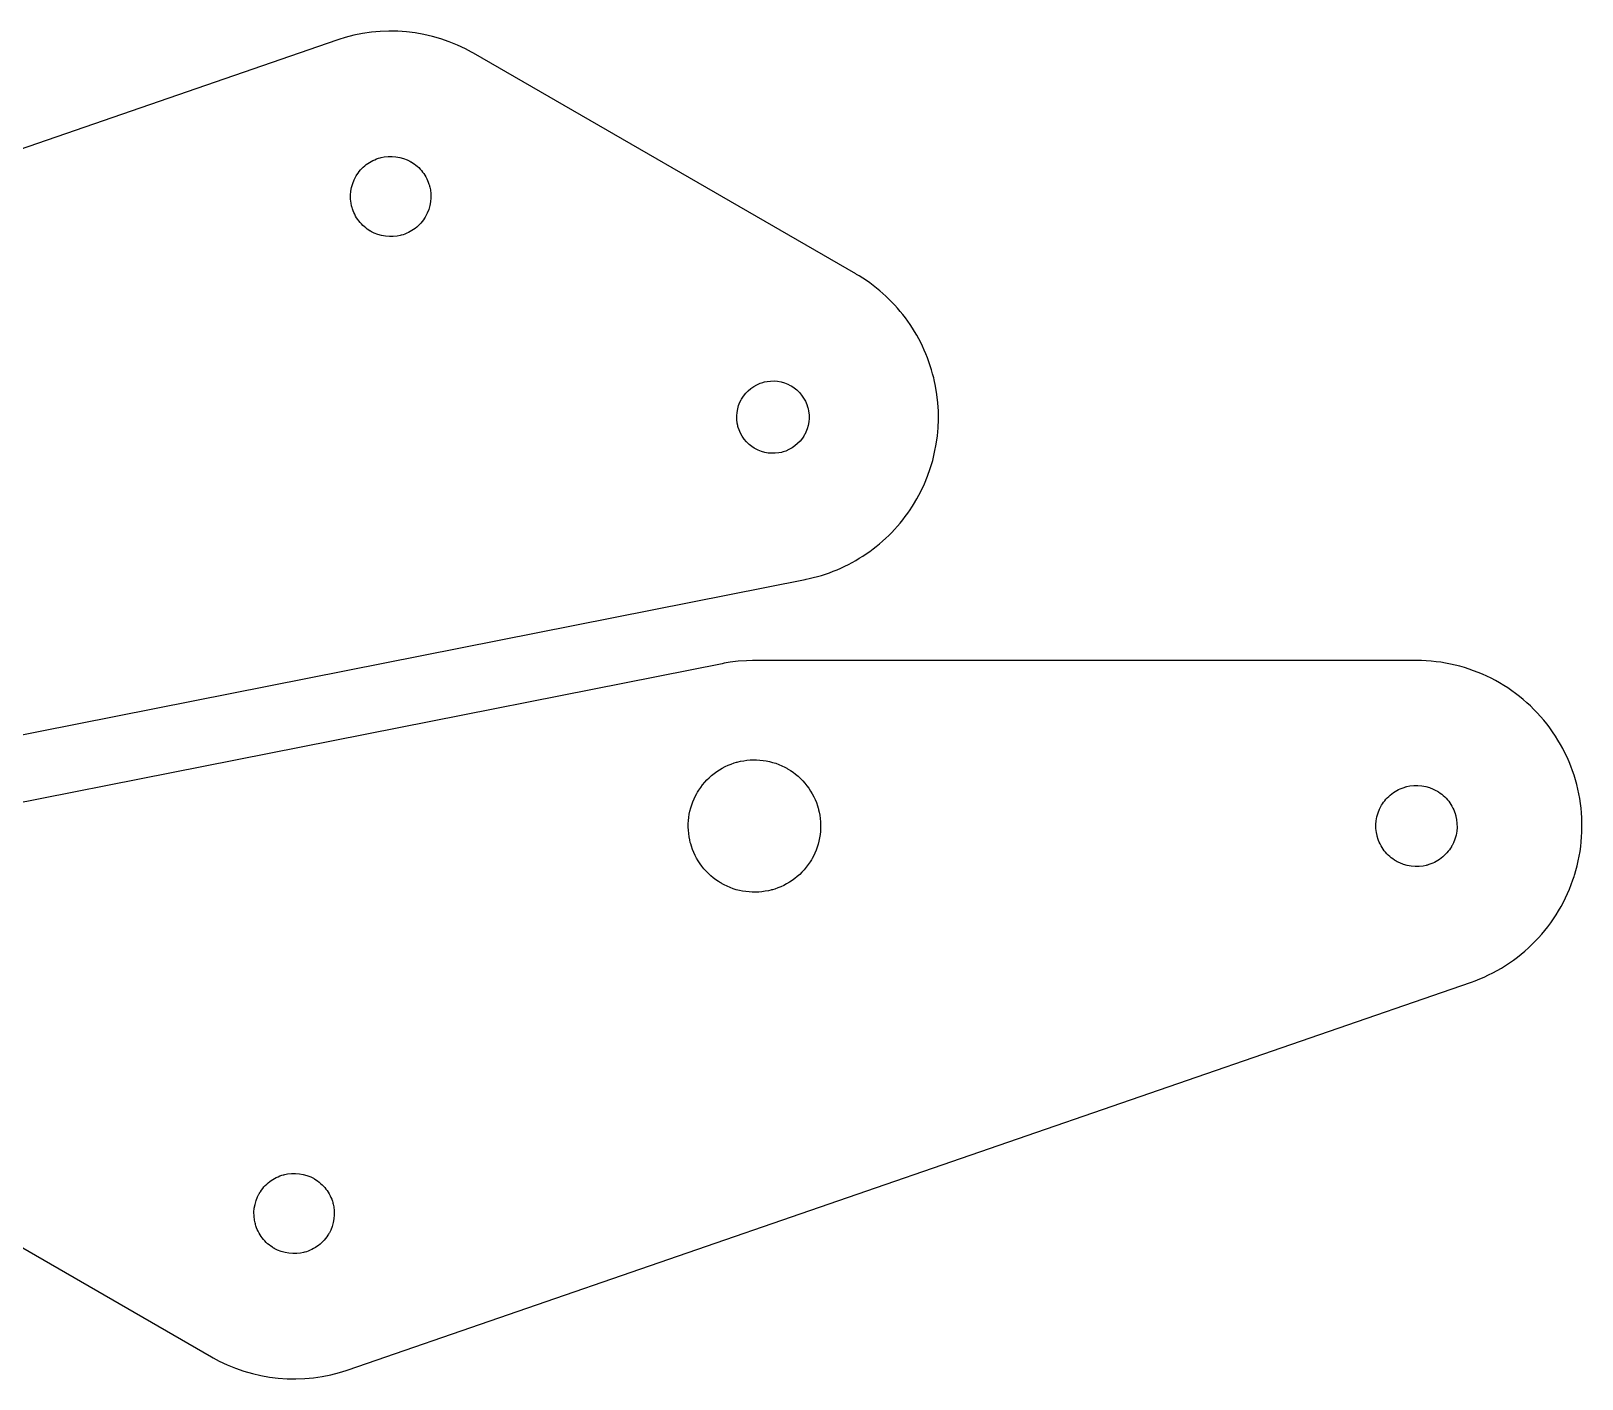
# Model space of a CAD drawing. Extents: x 0 to 562, y 0 to 274.
# Drawn here: x 308.7 to 561.8, y 18.3 to 238.2 of the extents above; entities that cross this region are included whole.
import ezdxf

# ---------------------------------------------------------------- set-up
doc = ezdxf.new("R2010")
doc.units = 0
doc.layers.get('0').update_dxf_attribs({"linetype": 'CONTINUOUS'})

msp = doc.modelspace()

# ---------------------------------------------------------------- linework, layer by layer
at = {"color": 0}
for points in [[(297.578, 121.514), (435.028, 148.735), (435.197, 148.768), (435.703, 148.878), (436.372, 149.038), (437.035, 149.212), (437.693, 149.406), (438.344, 149.614), (438.989, 149.839), (439.626, 150.079), (440.257, 150.335), (440.879, 150.607), (441.494, 150.893), (442.103, 151.196), (442.701, 151.513), (443.293, 151.843), (443.875, 152.19), (444.447, 152.55), (445.011, 152.925), (445.565, 153.314), (446.11, 153.717), (446.643, 154.132), (447.167, 154.563), (447.681, 155.006), (448.183, 155.461), (448.674, 155.931), (449.153, 156.411), (449.621, 156.906), (450.078, 157.413), (450.521, 157.931), (450.951, 158.461), (451.371, 159.004), (451.775, 159.558), (452.168, 160.124), (452.453, 160.556), (452.546, 160.7), (452.731, 160.99), (453.257, 161.881), (453.904, 163.09), (454.486, 164.325), (455.004, 165.585), (455.457, 166.865), (455.844, 168.165), (456.165, 169.482), (456.419, 170.811), (456.607, 172.151), (456.728, 173.501), (456.781, 174.856), (456.764, 176.214), (456.679, 177.574), (456.526, 178.931), (456.303, 180.285), (456.092, 181.296), (456.01, 181.631), (455.969, 181.799), (455.838, 182.299), (455.649, 182.96), (455.444, 183.615), (455.222, 184.264), (454.986, 184.906), (454.733, 185.539), (454.464, 186.165), (454.181, 186.783), (453.882, 187.394), (453.568, 187.997), (453.24, 188.59), (452.897, 189.175), (452.539, 189.75), (452.168, 190.317), (451.782, 190.872), (451.383, 191.419), (450.971, 191.956), (450.544, 192.482), (450.104, 192.997), (449.653, 193.501), (449.188, 193.994), (448.71, 194.476), (448.219, 194.946), (447.717, 195.404), (447.203, 195.849), (446.676, 196.282), (446.139, 196.703), (445.589, 197.11), (445.029, 197.504), (444.457, 197.885), (443.875, 198.25), (443.432, 198.517), (443.282, 198.603), (380.928, 234.603), (380.928, 234.603), (380.612, 234.786), (379.643, 235.3), (378.328, 235.924), (376.987, 236.472), (375.624, 236.947), (374.24, 237.347), (372.842, 237.672), (371.428, 237.922), (370.004, 238.097), (368.574, 238.196), (367.139, 238.219), (365.704, 238.165), (364.269, 238.035), (362.842, 237.828), (361.421, 237.543), (360.011, 237.182), (358.961, 236.861), (358.617, 236.742), (175.521, 173.521)], [(275.818, 57.9122), (338.171, 21.9122), (338.171, 21.9122), (338.487, 21.7294), (339.457, 21.2154), (340.772, 20.5924), (342.112, 20.0432), (343.476, 19.5685), (344.86, 19.1682), (346.258, 18.8429), (347.672, 18.5928), (349.094, 18.4181), (350.525, 18.3192), (351.96, 18.2964), (353.396, 18.35), (354.831, 18.4801), (356.258, 18.6872), (357.679, 18.9717), (359.089, 19.3336), (360.138, 19.6542), (360.483, 19.7735), (543.579, 82.994), (543.768, 83.0596), (544.335, 83.2674), (545.079, 83.5621), (545.811, 83.8778), (546.533, 84.2139), (547.242, 84.5701), (547.939, 84.9464), (548.624, 85.3419), (549.294, 85.7565), (549.951, 86.19), (550.596, 86.6417), (551.225, 87.1114), (551.84, 87.5987), (552.44, 88.1035), (553.025, 88.6249), (553.594, 89.1629), (554.147, 89.7171), (554.685, 90.2872), (555.206, 90.8726), (555.708, 91.4732), (556.194, 92.0883), (556.662, 92.7179), (557.113, 93.3615), (557.544, 94.0188), (557.958, 94.6892), (558.351, 95.3725), (558.726, 96.0683), (559.082, 96.7763), (559.415, 97.4961), (559.729, 98.2274), (560.022, 98.9697), (560.294, 99.7228), (560.485, 100.294), (560.544, 100.486), (560.604, 100.678), (560.772, 101.257), (560.976, 102.031), (561.157, 102.808), (561.314, 103.588), (561.447, 104.371), (561.557, 105.155), (561.643, 105.941), (561.707, 106.727), (561.749, 107.513), (561.765, 108.299), (561.761, 109.085), (561.733, 109.869), (561.682, 110.651), (561.608, 111.432), (561.512, 112.209), (561.394, 112.983), (561.254, 113.754), (561.09, 114.52), (560.906, 115.281), (560.697, 116.037), (560.468, 116.788), (560.217, 117.532), (559.943, 118.269), (559.649, 118.999), (559.332, 119.722), (558.993, 120.436), (558.633, 121.141), (558.251, 121.837), (557.849, 122.523), (557.425, 123.199), (556.979, 123.865), (556.632, 124.357), (556.512, 124.519), (556.393, 124.68), (556.026, 125.159), (555.524, 125.782), (555.006, 126.388), (554.469, 126.976), (553.918, 127.548), (553.351, 128.101), (552.771, 128.637), (552.175, 129.154), (551.567, 129.653), (550.943, 130.133), (550.308, 130.594), (549.66, 131.037), (548.999, 131.46), (548.328, 131.863), (547.644, 132.247), (546.951, 132.61), (546.247, 132.953), (545.533, 133.276), (544.81, 133.578), (544.078, 133.859), (543.338, 134.119), (542.589, 134.358), (541.833, 134.575), (541.071, 134.77), (540.301, 134.943), (539.525, 135.093), (538.743, 135.221), (537.957, 135.327), (537.165, 135.409), (536.369, 135.468), (535.569, 135.504), (534.967, 135.515), (534.767, 135.515), (426.767, 135.515), (426.436, 135.515), (425.447, 135.483), (424.132, 135.387), (422.822, 135.226), (421.844, 135.065), (421.521, 135.001), (284.072, 107.781)]]:
    msp.add_lwpolyline(points, dxfattribs=at)
for points in [[(373.103, 207.944), (373.063, 207.874), (372.933, 207.667), (372.751, 207.4), (372.557, 207.143), (372.35, 206.896), (372.133, 206.66), (371.904, 206.436), (371.665, 206.224), (371.417, 206.022), (371.158, 205.835), (370.892, 205.658), (370.615, 205.496), (370.332, 205.347), (370.04, 205.211), (369.742, 205.09), (369.436, 204.983), (369.203, 204.913), (369.124, 204.892), (368.968, 204.85), (368.49, 204.756), (367.851, 204.682), (367.21, 204.672), (366.574, 204.725), (365.944, 204.839), (365.328, 205.014), (364.729, 205.25), (364.293, 205.465), (364.153, 205.546), (364.082, 205.587), (363.875, 205.715), (363.608, 205.897), (363.35, 206.092), (363.104, 206.299), (362.868, 206.515), (362.644, 206.744), (362.431, 206.983), (362.231, 207.232), (362.042, 207.49), (361.867, 207.757), (361.704, 208.033), (361.554, 208.317), (361.419, 208.608), (361.299, 208.907), (361.192, 209.212), (361.121, 209.446), (361.1, 209.525), (361.058, 209.681), (360.963, 210.158), (360.89, 210.799), (360.881, 211.439), (360.932, 212.075), (361.047, 212.704), (361.222, 213.321), (361.458, 213.919), (361.674, 214.356), (361.754, 214.496), (361.794, 214.567), (361.924, 214.774), (362.106, 215.042), (362.3, 215.299), (362.507, 215.544), (362.724, 215.781), (362.953, 216.006), (363.192, 216.218), (363.44, 216.418), (363.699, 216.607), (363.965, 216.782), (364.242, 216.944), (364.525, 217.094), (364.817, 217.229), (365.115, 217.35), (365.421, 217.457), (365.654, 217.528), (365.733, 217.549), (365.889, 217.592), (366.367, 217.686), (367.006, 217.758), (367.647, 217.769), (368.283, 217.717), (368.912, 217.603), (369.529, 217.426), (370.128, 217.19), (370.564, 216.975), (370.704, 216.894), (370.775, 216.854), (370.982, 216.725), (371.249, 216.543), (371.507, 216.349), (371.753, 216.143), (371.989, 215.925), (372.213, 215.697), (372.426, 215.458), (372.626, 215.21), (372.815, 214.951), (372.99, 214.683), (373.153, 214.408), (373.303, 214.124), (373.438, 213.832), (373.558, 213.533), (373.665, 213.228), (373.736, 212.994), (373.757, 212.917), (373.799, 212.76), (373.894, 212.282), (373.967, 211.643), (373.976, 211.003), (373.925, 210.365), (373.81, 209.736), (373.635, 209.119), (373.399, 208.521), (373.183, 208.085), (373.103, 207.944)], [(434.896, 172.268), (434.822, 172.142), (434.578, 171.778), (434.218, 171.324), (433.815, 170.908), (433.376, 170.536), (432.903, 170.208), (432.399, 169.928), (431.867, 169.697), (431.451, 169.556), (431.31, 169.518), (431.169, 169.479), (430.739, 169.394), (430.162, 169.329), (429.586, 169.319), (429.011, 169.367), (428.444, 169.469), (427.89, 169.628), (427.35, 169.84), (426.957, 170.035), (426.831, 170.107), (426.704, 170.181), (426.339, 170.424), (425.885, 170.785), (425.471, 171.188), (425.099, 171.626), (424.771, 172.1), (424.489, 172.604), (424.258, 173.136), (424.117, 173.551), (424.079, 173.692), (424.042, 173.833), (423.957, 174.264), (423.89, 174.84), (423.882, 175.417), (423.929, 175.992), (424.032, 176.558), (424.19, 177.112), (424.403, 177.653), (424.596, 178.046), (424.669, 178.172), (424.742, 178.299), (424.986, 178.664), (425.347, 179.117), (425.749, 179.532), (426.188, 179.904), (426.661, 180.232), (427.167, 180.513), (427.699, 180.744), (428.114, 180.886), (428.254, 180.924), (428.394, 180.961), (428.825, 181.046), (429.401, 181.112), (429.979, 181.121), (430.553, 181.074), (431.119, 180.971), (431.675, 180.813), (432.214, 180.6), (432.608, 180.407), (432.735, 180.333), (432.861, 180.261), (433.225, 180.017), (433.679, 179.656), (434.093, 179.254), (434.467, 178.814), (434.794, 178.342), (435.075, 177.836), (435.306, 177.304), (435.447, 176.889), (435.485, 176.749), (435.522, 176.607), (435.608, 176.178), (435.674, 175.601), (435.683, 175.024), (435.636, 174.45), (435.533, 173.883), (435.375, 173.328), (435.162, 172.789), (434.968, 172.394), (434.896, 172.268)], [(417.414, 113.915), (417.481, 114.032), (417.693, 114.373), (417.993, 114.813), (418.314, 115.237), (418.653, 115.644), (419.011, 116.032), (419.389, 116.402), (419.782, 116.753), (420.192, 117.084), (420.618, 117.394), (421.058, 117.684), (421.513, 117.952), (421.981, 118.197), (422.461, 118.42), (422.954, 118.62), (423.457, 118.796), (423.842, 118.913), (423.971, 118.947), (424.1, 118.982), (424.492, 119.073), (425.017, 119.173), (425.543, 119.246), (426.071, 119.293), (426.599, 119.314), (427.126, 119.31), (427.653, 119.279), (428.176, 119.223), (428.697, 119.142), (429.213, 119.035), (429.724, 118.903), (430.229, 118.746), (430.726, 118.563), (431.215, 118.357), (431.696, 118.125), (432.05, 117.936), (432.167, 117.869), (432.282, 117.802), (432.624, 117.589), (433.064, 117.289), (433.489, 116.969), (433.894, 116.629), (434.283, 116.27), (434.653, 115.894), (435.004, 115.5), (435.335, 115.09), (435.644, 114.664), (435.935, 114.224), (436.203, 113.769), (436.449, 113.301), (436.671, 112.821), (436.871, 112.328), (437.047, 111.825), (437.164, 111.44), (437.199, 111.311), (437.233, 111.181), (437.324, 110.79), (437.424, 110.266), (437.497, 109.74), (437.544, 109.212), (437.565, 108.684), (437.561, 108.156), (437.531, 107.63), (437.474, 107.106), (437.393, 106.585), (437.286, 106.069), (437.154, 105.558), (436.997, 105.053), (436.814, 104.556), (436.607, 104.066), (436.376, 103.586), (436.186, 103.231), (436.119, 103.115), (436.053, 102.999), (435.84, 102.658), (435.54, 102.218), (435.219, 101.793), (434.879, 101.387), (434.521, 100.998), (434.144, 100.629), (433.751, 100.278), (433.342, 99.9472), (432.915, 99.6368), (432.475, 99.3474), (432.021, 99.0794), (431.553, 98.8336), (431.072, 98.6106), (430.579, 98.4108), (430.075, 98.2349), (429.692, 98.1181), (429.561, 98.0835), (429.432, 98.0489), (429.042, 97.9576), (428.517, 97.8582), (427.99, 97.785), (427.463, 97.7379), (426.935, 97.7168), (426.407, 97.7215), (425.881, 97.7518), (425.357, 97.8079), (424.836, 97.8894), (424.319, 97.9963), (423.81, 98.1282), (423.304, 98.2854), (422.807, 98.4675), (422.318, 98.6744), (421.838, 98.9061), (421.482, 99.0956), (421.367, 99.1624), (421.25, 99.2293), (420.91, 99.4417), (420.468, 99.7419), (420.044, 100.062), (419.638, 100.402), (419.25, 100.761), (418.879, 101.137), (418.529, 101.531), (418.199, 101.941), (417.888, 102.367), (417.599, 102.807), (417.331, 103.262), (417.085, 103.73), (416.861, 104.21), (416.662, 104.703), (416.486, 105.206), (416.369, 105.591), (416.335, 105.72), (416.3, 105.85), (416.208, 106.241), (416.11, 106.765), (416.036, 107.291), (415.989, 107.819), (415.968, 108.347), (415.972, 108.875), (416.003, 109.401), (416.058, 109.925), (416.14, 110.446), (416.247, 110.962), (416.379, 111.473), (416.536, 111.977), (416.718, 112.475), (416.925, 112.965), (417.157, 113.445), (417.346, 113.8), (417.414, 113.915)], [(529.031, 111.828), (529.071, 111.899), (529.201, 112.108), (529.385, 112.378), (529.582, 112.638), (529.79, 112.888), (530.01, 113.126), (530.242, 113.353), (530.482, 113.568), (530.735, 113.771), (530.994, 113.961), (531.265, 114.139), (531.544, 114.303), (531.831, 114.454), (532.126, 114.591), (532.428, 114.713), (532.738, 114.821), (532.972, 114.892), (533.053, 114.914), (533.21, 114.956), (533.693, 115.052), (534.339, 115.126), (534.988, 115.136), (535.631, 115.083), (536.267, 114.967), (536.89, 114.79), (537.496, 114.551), (537.936, 114.334), (538.079, 114.252), (538.15, 114.211), (538.358, 114.081), (538.629, 113.897), (538.889, 113.7), (539.139, 113.492), (539.376, 113.272), (539.604, 113.041), (539.818, 112.799), (540.022, 112.548), (540.213, 112.287), (540.39, 112.017), (540.554, 111.738), (540.704, 111.451), (540.842, 111.156), (540.964, 110.854), (541.072, 110.545), (541.143, 110.309), (541.165, 110.23), (541.207, 110.072), (541.303, 109.589), (541.376, 108.943), (541.387, 108.295), (541.333, 107.651), (541.218, 107.015), (541.04, 106.392), (540.803, 105.787), (540.585, 105.345), (540.503, 105.203), (540.463, 105.132), (540.332, 104.923), (540.147, 104.653), (539.951, 104.393), (539.743, 104.143), (539.522, 103.905), (539.292, 103.678), (539.05, 103.463), (538.799, 103.26), (538.537, 103.07), (538.268, 102.892), (537.989, 102.728), (537.701, 102.577), (537.407, 102.44), (537.106, 102.318), (536.796, 102.21), (536.56, 102.138), (536.481, 102.117), (536.322, 102.075), (535.84, 101.979), (535.193, 101.905), (534.546, 101.895), (533.901, 101.948), (533.267, 102.064), (532.643, 102.241), (532.037, 102.48), (531.596, 102.697), (531.454, 102.779), (531.383, 102.82), (531.174, 102.95), (530.904, 103.134), (530.643, 103.331), (530.394, 103.539), (530.156, 103.759), (529.929, 103.99), (529.714, 104.232), (529.511, 104.483), (529.321, 104.744), (529.143, 105.014), (528.979, 105.293), (528.828, 105.58), (528.692, 105.875), (528.569, 106.177), (528.461, 106.486), (528.389, 106.722), (528.368, 106.801), (528.326, 106.959), (528.231, 107.442), (528.157, 108.088), (528.146, 108.736), (528.199, 109.38), (528.315, 110.016), (528.492, 110.639), (528.731, 111.244), (528.949, 111.686), (529.031, 111.828)], [(345.997, 48.5708), (346.037, 48.6412), (346.167, 48.8482), (346.349, 49.1157), (346.543, 49.3729), (346.749, 49.6196), (346.967, 49.8551), (347.194, 50.0796), (347.433, 50.2922), (347.682, 50.4929), (347.94, 50.6813), (348.208, 50.8569), (348.483, 51.0194), (348.768, 51.1685), (349.06, 51.3039), (349.358, 51.4251), (349.664, 51.5318), (349.897, 51.6026), (349.975, 51.6236), (350.132, 51.6656), (350.61, 51.7603), (351.249, 51.8333), (351.889, 51.8432), (352.526, 51.7908), (353.156, 51.6765), (353.771, 51.5011), (354.371, 51.2651), (354.807, 51.05), (354.947, 50.969), (355.018, 50.9285), (355.225, 50.7997), (355.492, 50.6175), (355.749, 50.4231), (355.996, 50.2169), (356.232, 49.9994), (356.456, 49.7711), (356.668, 49.5322), (356.869, 49.2835), (357.057, 49.0253), (357.233, 48.7581), (357.396, 48.4822), (357.544, 48.1982), (357.681, 47.9067), (357.801, 47.6079), (357.908, 47.3025), (357.979, 47.0692), (358, 46.9907), (358.042, 46.8343), (358.136, 46.3569), (358.21, 45.7174), (358.219, 45.0768), (358.167, 44.4397), (358.053, 43.8108), (357.878, 43.1946), (357.642, 42.5957), (357.426, 42.1592), (357.346, 42.0189), (357.304, 41.9486), (357.176, 41.7415), (356.994, 41.4742), (356.8, 41.2169), (356.593, 40.9703), (356.376, 40.7346), (356.147, 40.5103), (355.908, 40.2975), (355.66, 40.0968), (355.401, 39.9085), (355.135, 39.7329), (354.858, 39.5704), (354.575, 39.4213), (354.283, 39.286), (353.985, 39.1647), (353.679, 39.0581), (353.446, 38.9872), (353.367, 38.9661), (353.211, 38.9243), (352.733, 38.8296), (352.093, 38.7565), (351.453, 38.7465), (350.817, 38.7989), (350.188, 38.9132), (349.571, 39.0886), (348.972, 39.3247), (348.535, 39.5397), (348.396, 39.6207), (348.325, 39.6613), (348.118, 39.7901), (347.85, 39.9722), (347.593, 40.1667), (347.346, 40.3728), (347.111, 40.5903), (346.886, 40.8187), (346.674, 41.0575), (346.474, 41.3063), (346.285, 41.5644), (346.11, 41.8318), (345.947, 42.1076), (345.797, 42.3915), (345.662, 42.6831), (345.542, 42.9819), (345.435, 43.2874), (345.364, 43.5206), (345.343, 43.599), (345.3, 43.7554), (345.206, 44.2329), (345.133, 44.8725), (345.122, 45.5131), (345.175, 46.15), (345.289, 46.779), (345.465, 47.3951), (345.701, 47.994), (345.917, 48.4307), (345.997, 48.5708)]]:
    msp.add_lwpolyline(points, close=True, dxfattribs=at)

doc.saveas('drawing.dxf')
